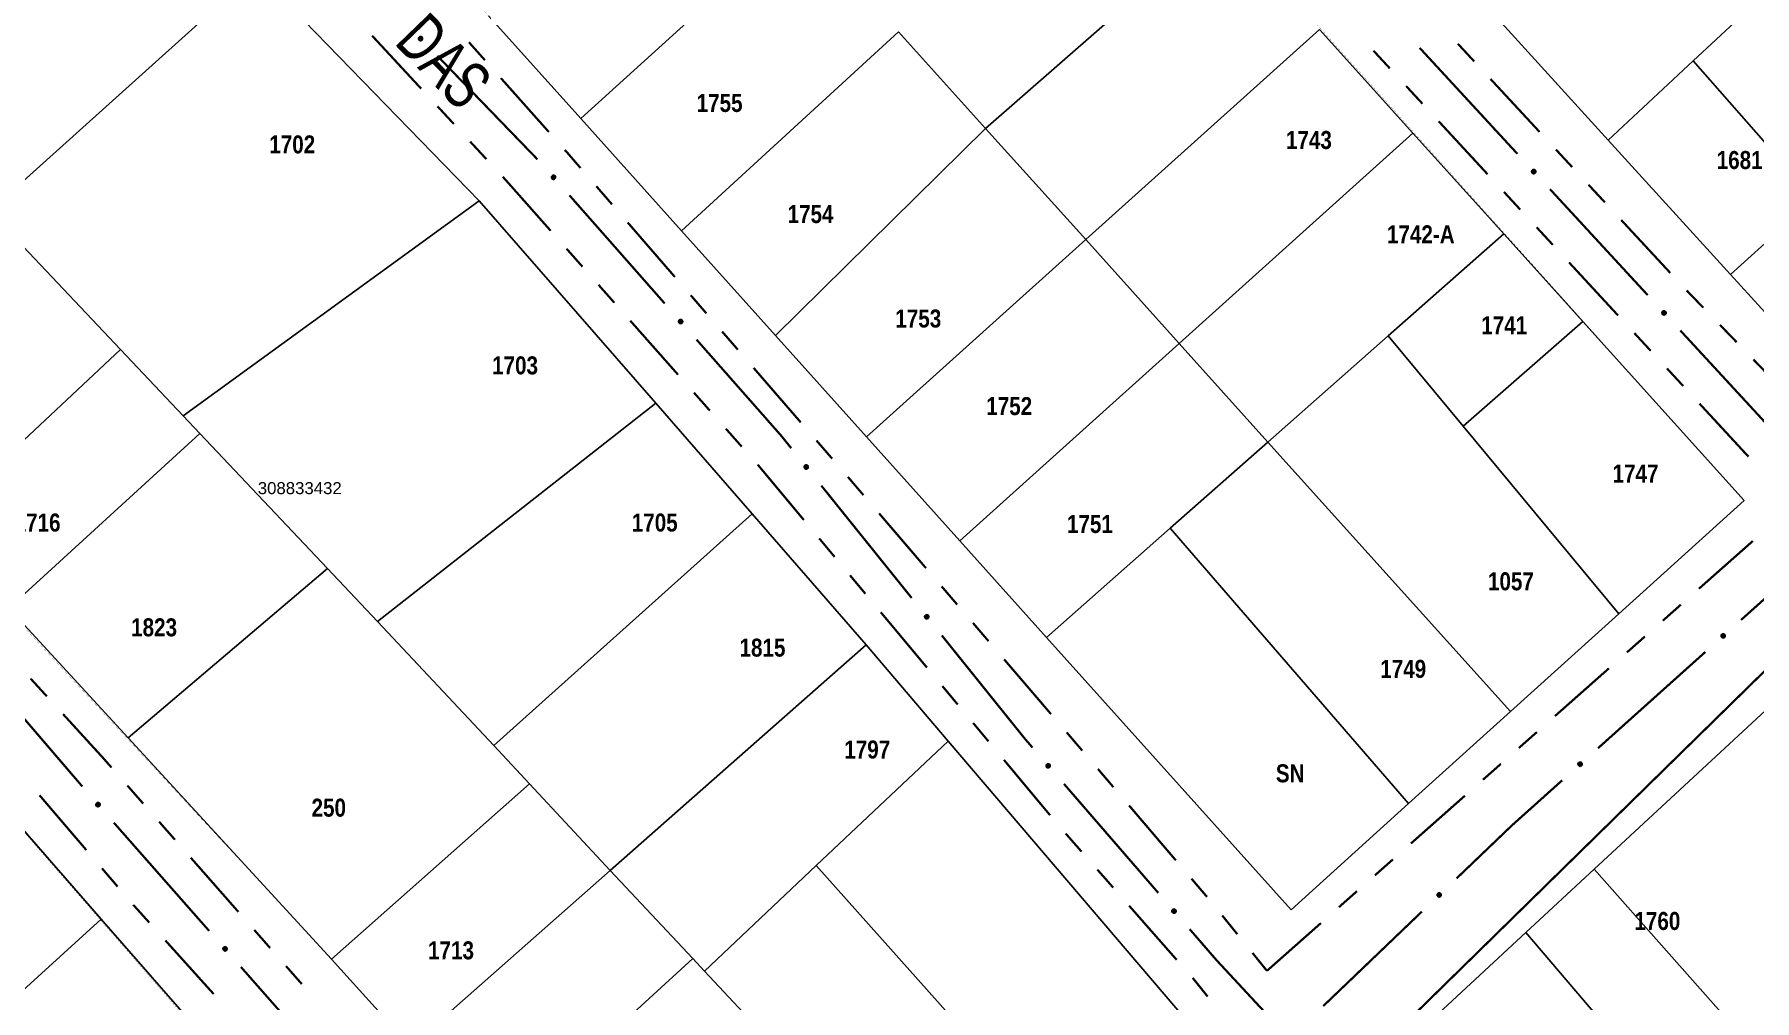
# Model space of a CAD drawing. Extents: x 201549 to 203722, y 4857623 to 4859778.
# Drawn here: x 203104.1 to 203247.3, y 4858445.6 to 4858526 of the extents above; entities that cross this region are included whole.
import ezdxf
from ezdxf.enums import TextEntityAlignment as Align

# ---------------------------------------------------------------- set-up
doc = ezdxf.new("R2010")
doc.units = 0
doc.header["$LTSCALE"] = 1.5
doc.header["$MEASUREMENT"] = 0
for name, color, linetype in [('CD-MALHA-LOTES', 40, 'CONTINUOUS'), ('CD_TXT_QUADRA', 1, 'CONTINUOUS'), ('RU-QUADRAS', 6, 'CONTINUOUS'), ('SV-EIXO-RUA-N-PAV', 6, 'CONTINUOUS'), ('SV-RUA-NAO-PAV-S-GUIA-C-GUIA', 7, 'CONTINUOUS'), ('SV-TXT-RUA-N-PAV-S-GUIA-C-GUIA', 7, 'CONTINUOUS'), ('Th_NmrPort', 1, 'CONTINUOUS')]:
    doc.layers.add(name, color=color, linetype=linetype)
doc.styles.add('ARIAL', font='ARIAL.TTF')
doc.styles.add('MONOTXT', font='ARIAL.TTF', dxfattribs={"height": 0.2})
doc.styles.get("Standard").update_dxf_attribs({"font": 'swisscbo.ttf'})

msp = doc.modelspace()

# ---------------------------------------------------------------- linework, layer by layer
at = {"layer": 'CD-MALHA-LOTES', "linetype": 'Continuous'}
for p, q in [((203149.61, 4858519.03), (203167.76, 4858535.49)), ((203203, 4858535.42), (203183.31, 4858518.21)), ((203219.27, 4858534.75), (203235.15, 4858517.24)), ((203242.23, 4858523.83), (203252.58, 4858533.47)), ((203122.59, 4858531.27), (203100.4, 4858511.33)), ((203141.14, 4858512.19), (203122.59, 4858531.27)), ((203141.94, 4858527.57), (203149.61, 4858519.03)), ((203176.06, 4858526.26), (203157.99, 4858509.69)), ((203176.06, 4858526.26), (203183.31, 4858518.21)), ((203211.1, 4858526.45), (203191.65, 4858508.95)), ((203218.88, 4858517.82), (203211.1, 4858526.45)), ((203235.15, 4858517.24), (203242.23, 4858523.83)), ((203242.23, 4858523.83), (203252.3, 4858512.34)), ((203157.99, 4858509.69), (203149.61, 4858519.03)), ((203165.83, 4858500.97), (203183.31, 4858518.21)), ((203183.31, 4858518.21), (203191.65, 4858508.95)), ((203218.88, 4858517.82), (203199.42, 4858500.32)), ((203226.45, 4858509.44), (203218.88, 4858517.82)), ((203235.15, 4858517.24), (203245.32, 4858506.06)), ((203116.52, 4858494.28), (203141.14, 4858512.19)), ((203155.86, 4858495.33), (203141.14, 4858512.19)), ((203245.32, 4858506.06), (203252.3, 4858512.34)), ((203111.28, 4858499.82), (203102.24, 4858509.38)), ((203157.99, 4858509.69), (203165.83, 4858500.97)), ((203226.45, 4858509.44), (203216.82, 4858500.95)), ((203233.03, 4858502.14), (203226.45, 4858509.44)), ((203173.4, 4858492.53), (203191.65, 4858508.95)), ((203191.65, 4858508.95), (203199.42, 4858500.32)), ((203245.32, 4858506.06), (203256.21, 4858494.08)), ((203233.03, 4858502.14), (203223.07, 4858493.42)), ((203246.47, 4858487.25), (203233.03, 4858502.14)), ((203165.83, 4858500.97), (203173.4, 4858492.53)), ((203216.82, 4858500.95), (203206.81, 4858492.11)), ((203223.07, 4858493.42), (203216.82, 4858500.95)), ((203095.68, 4858485.17), (203111.28, 4858499.82)), ((203111.28, 4858499.82), (203116.52, 4858494.28)), ((203181.16, 4858483.89), (203199.42, 4858500.32)), ((203199.42, 4858500.32), (203206.81, 4858492.11)), ((203132.7, 4858477.17), (203155.86, 4858495.33)), ((203163.87, 4858486.13), (203155.86, 4858495.33)), ((203117.91, 4858492.81), (203116.52, 4858494.28)), ((203236.03, 4858477.82), (203223.07, 4858493.42)), ((203102, 4858478.29), (203117.91, 4858492.81)), ((203128.52, 4858481.59), (203117.91, 4858492.81)), ((203173.4, 4858492.53), (203181.16, 4858483.89)), ((203206.81, 4858492.11), (203198.67, 4858484.93)), ((203206.81, 4858492.11), (203227.01, 4858469.68)), ((203142.36, 4858466.84), (203163.87, 4858486.13)), ((203173.36, 4858475.23), (203163.87, 4858486.13)), ((203236.03, 4858477.82), (203246.47, 4858487.25)), ((203198.67, 4858484.93), (203188.38, 4858475.85)), ((203218.53, 4858462.02), (203198.67, 4858484.93)), ((203188.38, 4858475.85), (203181.16, 4858483.89)), ((203111.92, 4858467.5), (203128.52, 4858481.59)), ((203128.52, 4858481.59), (203132.7, 4858477.17)), ((203102, 4858478.29), (203111.92, 4858467.5)), ((203227.01, 4858469.68), (203236.03, 4858477.82)), ((203132.7, 4858477.17), (203142.36, 4858466.84)), ((203255.4, 4858476.42), (203233.99, 4858456.57)), ((203173.36, 4858475.23), (203152.07, 4858456.46)), ((203180.19, 4858467.22), (203173.36, 4858475.23)), ((203188.38, 4858475.85), (203208.74, 4858453.18)), ((203218.53, 4858462.02), (203227.01, 4858469.68)), ((203111.92, 4858467.5), (203128.87, 4858449.07)), ((203145.33, 4858463.67), (203142.36, 4858466.84)), ((203169.22, 4858456.86), (203180.19, 4858467.22)), ((203200.12, 4858443.88), (203180.19, 4858467.22)), ((203128.87, 4858449.07), (203145.33, 4858463.67)), ((203152.07, 4858456.46), (203145.33, 4858463.67)), ((203208.74, 4858453.18), (203218.53, 4858462.02)), ((203109.69, 4858452.41), (203102.01, 4858461.22)), ((203135.43, 4858441.8), (203152.07, 4858456.46)), ((203158.93, 4858449.12), (203152.07, 4858456.46)), ((203159.92, 4858448.07), (203169.22, 4858456.86)), ((203169.22, 4858456.86), (203188.93, 4858434.8)), ((203233.99, 4858456.57), (203228.3, 4858451.3)), ((203251.89, 4858436.35), (203233.99, 4858456.57)), ((203086.24, 4858431.06), (203109.69, 4858452.41)), ((203118.17, 4858442.68), (203109.69, 4858452.41)), ((203228.3, 4858451.3), (203219.1, 4858442.77)), ((203245.9, 4858430.63), (203228.3, 4858451.3)), ((203128.87, 4858449.07), (203135.43, 4858441.8)), ((203142.43, 4858434.02), (203158.93, 4858449.12)), ((203158.93, 4858449.12), (203159.92, 4858448.07)), ((203159.92, 4858448.07), (203179.48, 4858427.14))]:
    msp.add_line(p, q, dxfattribs=at)
at = {"layer": 'RU-QUADRAS', "linetype": 'Continuous'}
for points in [[(203150.34, 4858610.52, 0.01, 0.01, 0), (203187.25, 4858643.73, 0.01, 0.01, 0.007748046), (203292.74, 4858529.02, 0.01, 0.01, 0), (203256.21, 4858494.08, 0.01, 0.01, 0)], [(203105.37, 4858568.29, 0.01, 0.01, 0), (203141.71, 4858602.29, 0.01, 0.01, -0.0052513798), (203246.47, 4858487.25, 0.01, 0.01, 0), (203208.74, 4858453.18, 0.01, 0.01, 0)], [(203058.05, 4858526.65, 0.01, 0.01, 0), (203094.51, 4858560.16, 0.01, 0.01, 0), (203141.14, 4858512.19, 0.01, 0.01, -0.0052072829), (203200.12, 4858443.88, 0.01, 0.01, 0), (203161.65, 4858412.69, 0.01, 0.01, 0), (203128.87, 4858449.07, 0.01, 0.01, -0.005920887)], [(203038.36, 4858451.22, 0.01, 0.01, 0), (203072.66, 4858494.9, 0.01, 0.01, 0), (203149.94, 4858405.89, 0.01, 0.01, 0), (203181.6, 4858370.1, 0.01, 0.01, 0), (203234.22, 4858308.78, 0.01, 0.01, 0), (203268.98, 4858273.06, 0.01, 0.01, 0), (203241.17, 4858250.31, 0.01, 0.01, 0), (203220.67, 4858235.91, 0.01, 0.01, 0), (203199.01, 4858270.13, 0.01, 0.01, 0.0190407204), (203180.03, 4858291.28, 0.01, 0.01, 0.0257327333), (203149.65, 4858320.19, 0.01, 0.01, 0), (203093.49, 4858367.66, 0.01, 0.01, 0), (203086.45, 4858377.49, 0.01, 0.01, 0.0075959134)], [(203219.1, 4858442.77, 0.01, 0.01, 0), (203255.4, 4858476.42, 0.01, 0.01, 0), (203366.89, 4858355.33, 0.01, 0.01, 0), (203333.46, 4858326.67, 0.01, 0.01, 0), (203327.78, 4858322.16, 0.01, 0.01, 0), (203323.27, 4858326.67, 0.01, 0.01, 0), (203268.35, 4858387.21, 0.01, 0.01, 0)]]:
    msp.add_lwpolyline(points, format="xyseb", close=True, dxfattribs=at)
at = {"layer": 'SV-EIXO-RUA-N-PAV'}
for points in [[(203136.29594, 4858525.511232), (203136.247032, 4858525.511349), (203136.205021, 4858525.521451), (203136.172408, 4858525.539962), (203136.147853, 4858525.563834), (203136.125484, 4858525.591085), (203136.108992, 4858525.623537), (203136.098666, 4858525.663608), (203136.09844, 4858525.712671), (203136.111617, 4858525.755026), (203136.128054, 4858525.787971), (203136.151472, 4858525.815008), (203136.17831, 4858525.836296), (203136.212584, 4858525.852311), (203136.253295, 4858525.862379), (203136.302635, 4858525.861413), (203136.343753, 4858525.851226), (203136.374828, 4858525.832494), (203136.40186, 4858525.808779), (203136.424365, 4858525.780683), (203136.44037, 4858525.748735), (203136.450432, 4858525.707728), (203136.448833, 4858525.659042), (203136.439142, 4858525.617916), (203136.420851, 4858525.586586), (203136.396904, 4858525.560498), (203136.369843, 4858525.537729), (203136.337913, 4858525.519793), (203136.29594, 4858525.511232)], [(203228.962706, 4858514.438609), (203228.913814, 4858514.439882), (203228.872055, 4858514.450974), (203228.839888, 4858514.47025), (203228.815904, 4858514.494696), (203228.794185, 4858514.522469), (203228.778465, 4858514.5553), (203228.769089, 4858514.595605), (203228.770022, 4858514.644659), (203228.784196, 4858514.686691), (203228.801407, 4858514.719238), (203228.825458, 4858514.745714), (203228.852791, 4858514.766362), (203228.887435, 4858514.781563), (203228.928372, 4858514.790666), (203228.977675, 4858514.788534), (203229.018541, 4858514.777379), (203229.049165, 4858514.757917), (203229.075629, 4858514.73357), (203229.097463, 4858514.70495), (203229.112708, 4858514.672633), (203229.121799, 4858514.631399), (203229.11905, 4858514.582764), (203229.108389, 4858514.541879), (203229.089363, 4858514.51099), (203229.064806, 4858514.485475), (203229.037215, 4858514.463352), (203229.00487, 4858514.446176), (203228.962706, 4858514.438609)], [(203147.357809, 4858513.96057), (203147.308959, 4858513.96296), (203147.267464, 4858513.975004), (203147.235746, 4858513.995011), (203147.212328, 4858514.019999), (203147.191249, 4858514.048261), (203147.176283, 4858514.081443), (203147.167831, 4858514.121952), (203147.169886, 4858514.170972), (203147.185018, 4858514.212669), (203147.202968, 4858514.244814), (203147.227618, 4858514.270733), (203147.255416, 4858514.29075), (203147.290398, 4858514.305155), (203147.331533, 4858514.31332), (203147.380775, 4858514.310061), (203147.421374, 4858514.297974), (203147.451545, 4858514.277818), (203147.477446, 4858514.252872), (203147.49862, 4858514.22376), (203147.513123, 4858514.191103), (203147.521268, 4858514.149672), (203147.517408, 4858514.101113), (203147.505815, 4858514.060482), (203147.486087, 4858514.030036), (203147.460953, 4858514.00509), (203147.432864, 4858513.983603), (203147.400134, 4858513.967171), (203147.357809, 4858513.96057)], [(203157.935891, 4858501.956229), (203157.887041, 4858501.95862), (203157.845546, 4858501.970664), (203157.813828, 4858501.990671), (203157.790409, 4858502.015659), (203157.769331, 4858502.04392), (203157.754365, 4858502.077103), (203157.745913, 4858502.117611), (203157.747968, 4858502.166631), (203157.7631, 4858502.208328), (203157.78105, 4858502.240474), (203157.8057, 4858502.266393), (203157.833498, 4858502.28641), (203157.86848, 4858502.300815), (203157.909615, 4858502.30898), (203157.958857, 4858502.305721), (203157.999456, 4858502.293634), (203158.029627, 4858502.273477), (203158.055528, 4858502.248531), (203158.076702, 4858502.21942), (203158.091204, 4858502.186763), (203158.09935, 4858502.145332), (203158.09549, 4858502.096773), (203158.083897, 4858502.056142), (203158.064169, 4858502.025696), (203158.039035, 4858502.000749), (203158.010946, 4858501.979263), (203157.978216, 4858501.962831), (203157.935891, 4858501.956229)], [(203239.812489, 4858502.679263), (203239.763597, 4858502.680536), (203239.721838, 4858502.691629), (203239.689671, 4858502.710905), (203239.665687, 4858502.73535), (203239.643968, 4858502.763123), (203239.628248, 4858502.795955), (203239.618872, 4858502.836259), (203239.619805, 4858502.885313), (203239.633979, 4858502.927345), (203239.65119, 4858502.959893), (203239.675241, 4858502.986369), (203239.702574, 4858503.007016), (203239.737218, 4858503.022218), (203239.778155, 4858503.03132), (203239.827458, 4858503.029188), (203239.868324, 4858503.018033), (203239.898948, 4858502.998571), (203239.925412, 4858502.974224), (203239.947246, 4858502.945605), (203239.962491, 4858502.913287), (203239.971582, 4858502.872053), (203239.968833, 4858502.823419), (203239.958172, 4858502.782533), (203239.939146, 4858502.751644), (203239.914589, 4858502.72613), (203239.886998, 4858502.704007), (203239.854653, 4858502.68683), (203239.812489, 4858502.679263)], [(203168.390451, 4858489.854331), (203168.341757, 4858489.858911), (203168.300844, 4858489.872804), (203168.270056, 4858489.894214), (203168.247782, 4858489.920227), (203168.227992, 4858489.949406), (203168.214531, 4858489.983227), (203168.207905, 4858490.024073), (203168.212157, 4858490.072952), (203168.229144, 4858490.113928), (203168.248518, 4858490.145235), (203168.274306, 4858490.170023), (203168.302974, 4858490.188772), (203168.338568, 4858490.201594), (203168.380027, 4858490.207904), (203168.429073, 4858490.20244), (203168.46909, 4858490.188544), (203168.498326, 4858490.167054), (203168.523081, 4858490.140971), (203168.542928, 4858490.110939), (203168.555951, 4858490.077664), (203168.562229, 4858490.035909), (203168.556194, 4858489.987572), (203168.54279, 4858489.947502), (203168.521716, 4858489.917972), (203168.495489, 4858489.894178), (203168.466464, 4858489.873974), (203168.43303, 4858489.859026), (203168.390451, 4858489.854331)], [(203178.41932, 4858477.387504), (203178.370627, 4858477.392084), (203178.329714, 4858477.405977), (203178.298925, 4858477.427387), (203178.276652, 4858477.4534), (203178.256862, 4858477.482579), (203178.243401, 4858477.5164), (203178.236775, 4858477.557246), (203178.241026, 4858477.606125), (203178.258013, 4858477.647101), (203178.277388, 4858477.678408), (203178.303176, 4858477.703196), (203178.331844, 4858477.721946), (203178.367437, 4858477.734767), (203178.408897, 4858477.741078), (203178.457943, 4858477.735613), (203178.497959, 4858477.721717), (203178.527195, 4858477.700227), (203178.551951, 4858477.674144), (203178.571797, 4858477.644112), (203178.58482, 4858477.610837), (203178.591099, 4858477.569082), (203178.585064, 4858477.520745), (203178.57166, 4858477.480675), (203178.550586, 4858477.451145), (203178.524358, 4858477.427351), (203178.495333, 4858477.407147), (203178.461899, 4858477.392199), (203178.41932, 4858477.387504)], [(203244.541806, 4858475.956766), (203244.543779, 4858476.005635), (203244.555469, 4858476.047231), (203244.575204, 4858476.079119), (203244.59999, 4858476.10275), (203244.628071, 4858476.124069), (203244.661125, 4858476.139317), (203244.701559, 4858476.148115), (203244.750595, 4858476.146479), (203244.79242, 4858476.131704), (203244.824717, 4858476.114029), (203244.850846, 4858476.089601), (203244.8711, 4858476.061975), (203244.885803, 4858476.027117), (203244.894319, 4858475.986054), (203244.891481, 4858475.936786), (203244.879741, 4858475.896084), (203244.859843, 4858475.865743), (203244.835119, 4858475.83963), (203244.80619, 4858475.818208), (203244.773657, 4858475.803427), (203244.732297, 4858475.794928), (203244.683707, 4858475.798373), (203244.642979, 4858475.809619), (203244.612365, 4858475.829086), (203244.587205, 4858475.854005), (203244.565479, 4858475.88191), (203244.548768, 4858475.914498), (203244.541806, 4858475.956766)], [(203188.536352, 4858464.989077), (203188.487525, 4858464.991892), (203188.446136, 4858465.004297), (203188.414593, 4858465.024579), (203188.391393, 4858465.049769), (203188.370561, 4858465.078213), (203188.355885, 4858465.111525), (203188.347786, 4858465.152105), (203188.350266, 4858465.201105), (203188.36576, 4858465.242669), (203188.38399, 4858465.274657), (203188.408864, 4858465.300361), (203188.436835, 4858465.320135), (203188.471941, 4858465.334236), (203188.513146, 4858465.342042), (203188.562357, 4858465.338355), (203188.60285, 4858465.325916), (203188.632844, 4858465.305497), (203188.658527, 4858465.280327), (203188.679447, 4858465.251033), (203188.693665, 4858465.21825), (203188.70145, 4858465.17675), (203188.697167, 4858465.128227), (203188.685222, 4858465.087698), (203188.66523, 4858465.057425), (203188.63988, 4858465.032698), (203188.611605, 4858465.011456), (203188.578734, 4858464.99531), (203188.536352, 4858464.989077)], [(203232.62825, 4858465.276542), (203232.630223, 4858465.325411), (203232.641913, 4858465.367007), (203232.661647, 4858465.398895), (203232.686434, 4858465.422526), (203232.714515, 4858465.443845), (203232.747569, 4858465.459093), (203232.788003, 4858465.467891), (203232.837039, 4858465.466255), (203232.878864, 4858465.45148), (203232.911161, 4858465.433805), (203232.93729, 4858465.409377), (203232.957544, 4858465.381751), (203232.972247, 4858465.346893), (203232.980763, 4858465.30583), (203232.977925, 4858465.256562), (203232.966185, 4858465.215861), (203232.946287, 4858465.185519), (203232.921563, 4858465.159406), (203232.892634, 4858465.137984), (203232.860101, 4858465.123203), (203232.818741, 4858465.114704), (203232.770151, 4858465.118149), (203232.729423, 4858465.129395), (203232.698809, 4858465.148862), (203232.673649, 4858465.173781), (203232.651923, 4858465.201686), (203232.635212, 4858465.234274), (203232.62825, 4858465.276542)], [(203109.406294, 4858462.105761), (203109.455143, 4858462.103364), (203109.496637, 4858462.091314), (203109.528352, 4858462.071304), (203109.551767, 4858462.046313), (203109.572842, 4858462.018048), (203109.587803, 4858461.984864), (203109.59625, 4858461.944354), (203109.594189, 4858461.895334), (203109.579051, 4858461.85364), (203109.561096, 4858461.821497), (203109.536443, 4858461.795581), (203109.508643, 4858461.775567), (203109.473658, 4858461.761167), (203109.432522, 4858461.753008), (203109.383281, 4858461.756273), (203109.342683, 4858461.768365), (203109.312515, 4858461.788526), (203109.286618, 4858461.813475), (203109.265447, 4858461.842589), (203109.250949, 4858461.875249), (203109.242809, 4858461.916681), (203109.246676, 4858461.965239), (203109.258274, 4858462.005869), (203109.278006, 4858462.036312), (203109.303143, 4858462.061255), (203109.331235, 4858462.082738), (203109.363967, 4858462.099166), (203109.406294, 4858462.105761)], [(203199.009624, 4858452.893186), (203198.960796, 4858452.896001), (203198.919407, 4858452.908406), (203198.887865, 4858452.928687), (203198.864665, 4858452.953878), (203198.843833, 4858452.982322), (203198.829156, 4858453.015634), (203198.821057, 4858453.056214), (203198.823538, 4858453.105214), (203198.839032, 4858453.146778), (203198.857261, 4858453.178766), (203198.882135, 4858453.20447), (203198.910107, 4858453.224244), (203198.945213, 4858453.238345), (203198.986417, 4858453.246151), (203199.035628, 4858453.242464), (203199.076122, 4858453.230025), (203199.106116, 4858453.209606), (203199.131799, 4858453.184436), (203199.152719, 4858453.155142), (203199.166937, 4858453.122359), (203199.174722, 4858453.080859), (203199.170439, 4858453.032335), (203199.158493, 4858452.991807), (203199.138501, 4858452.961534), (203199.113152, 4858452.936807), (203199.084876, 4858452.915565), (203199.052005, 4858452.899418), (203199.009624, 4858452.893186)], [(203220.901148, 4858454.389753), (203220.901526, 4858454.43866), (203220.911851, 4858454.480616), (203220.930535, 4858454.513131), (203220.954537, 4858454.537558), (203220.981908, 4858454.559782), (203221.014446, 4858454.576101), (203221.054572, 4858454.586213), (203221.103635, 4858454.586179), (203221.14592, 4858454.572777), (203221.178777, 4858454.556165), (203221.205689, 4858454.532603), (203221.226833, 4858454.505652), (203221.242667, 4858454.471293), (203221.252517, 4858454.430529), (203221.251289, 4858454.381195), (203221.240884, 4858454.340132), (203221.221986, 4858454.309157), (203221.198127, 4858454.282251), (203221.169913, 4858454.259897), (203221.13788, 4858454.244062), (203221.096819, 4858454.234218), (203221.048143, 4858454.236076), (203221.007069, 4858454.245986), (203220.975836, 4858454.264444), (203220.949876, 4858454.288529), (203220.927252, 4858454.31571), (203220.909486, 4858454.347735), (203220.901148, 4858454.389753)], [(203119.982782, 4858450.100017), (203120.031632, 4858450.09762), (203120.073126, 4858450.085571), (203120.104841, 4858450.06556), (203120.128256, 4858450.040569), (203120.149331, 4858450.012304), (203120.164292, 4858449.97912), (203120.172738, 4858449.93861), (203120.170677, 4858449.889591), (203120.15554, 4858449.847896), (203120.137585, 4858449.815753), (203120.112932, 4858449.789837), (203120.085131, 4858449.769823), (203120.050147, 4858449.755423), (203120.009011, 4858449.747264), (203119.95977, 4858449.750529), (203119.919172, 4858449.762621), (203119.889004, 4858449.782782), (203119.863106, 4858449.807731), (203119.841936, 4858449.836845), (203119.827438, 4858449.869505), (203119.819298, 4858449.910937), (203119.823165, 4858449.959495), (203119.834763, 4858450.000125), (203119.854495, 4858450.030568), (203119.879632, 4858450.055511), (203119.907724, 4858450.076994), (203119.940456, 4858450.093422), (203119.982782, 4858450.100017)]]:
    msp.add_lwpolyline(points, close=True, dxfattribs=at)
for points in [[(203136.337913, 4858525.519793), (203136.09844, 4858525.712671)], [(203136.29594, 4858525.511232), (203136.098666, 4858525.663608)], [(203136.317634, 4858525.517367), (203136.102356, 4858525.686914)], [(203136.350691, 4858525.532259), (203136.107899, 4858525.730247)], [(203136.247032, 4858525.511349), (203136.108992, 4858525.623537)], [(203136.269302, 4858525.512378), (203136.109274, 4858525.63855)], [(203136.369843, 4858525.537729), (203136.111617, 4858525.755026)], [(203136.379953, 4858525.551074), (203136.122013, 4858525.766683)], [(203136.223059, 4858525.517004), (203136.124102, 4858525.601634)], [(203136.205021, 4858525.521451), (203136.125484, 4858525.591085)], [(203136.396904, 4858525.560498), (203136.128054, 4858525.787971)], [(203136.407381, 4858525.575709), (203136.142864, 4858525.802042)], [(203136.420851, 4858525.586586), (203136.151472, 4858525.815008)], [(203136.428136, 4858525.60528), (203136.16735, 4858525.823831)], [(203136.439142, 4858525.617916), (203136.17831, 4858525.836296)], [(203136.443199, 4858525.640735), (203136.199489, 4858525.841634)], [(203136.448833, 4858525.659042), (203136.212584, 4858525.852311)], [(203136.445864, 4858525.685081), (203136.235424, 4858525.855513)], [(203136.450432, 4858525.707728), (203136.253295, 4858525.862379)], [(203136.439862, 4858525.730535), (203136.283693, 4858525.856643)], [(203136.44037, 4858525.748735), (203136.302635, 4858525.861413)], [(203136.428893, 4858525.767387), (203136.328007, 4858525.852048)], [(203136.424365, 4858525.780683), (203136.343753, 4858525.851226)], [(203229.097088, 4858514.529507), (203228.841539, 4858514.75416)], [(203229.108389, 4858514.541879), (203228.852791, 4858514.766362)], [(203229.112984, 4858514.564596), (203228.874091, 4858514.771198)], [(203229.11905, 4858514.582764), (203228.887435, 4858514.781563)], [(203229.116697, 4858514.608866), (203228.910344, 4858514.784224)], [(203229.121799, 4858514.631399), (203228.928372, 4858514.790666)], [(203229.111771, 4858514.65445), (203228.958626, 4858514.784213)], [(203229.112708, 4858514.672633), (203228.977675, 4858514.788534)], [(203229.101676, 4858514.69155), (203229.002818, 4858514.778573)], [(203229.097463, 4858514.70495), (203229.018541, 4858514.777379)], [(203147.357809, 4858513.96057), (203147.167831, 4858514.121952)], [(203147.400134, 4858513.967171), (203147.169886, 4858514.170972)], [(203147.379765, 4858513.96569), (203147.1726, 4858514.145061)], [(203147.308959, 4858513.96296), (203147.176283, 4858514.081443)], [(203147.331253, 4858513.962953), (203147.177263, 4858514.096427)], [(203147.413478, 4858513.979029), (203147.180152, 4858514.18809)], [(203147.432864, 4858513.983603), (203147.185018, 4858514.212669)], [(203147.285275, 4858513.969724), (203147.190359, 4858514.058862)], [(203147.267464, 4858513.975004), (203147.191249, 4858514.048261)], [(203147.443583, 4858513.996464), (203147.195944, 4858514.22383)], [(203147.460953, 4858514.00509), (203147.202968, 4858514.244814)], [(203147.472127, 4858514.019797), (203147.218416, 4858514.258182)], [(203147.486087, 4858514.030036), (203147.227618, 4858514.270733)], [(203147.494234, 4858514.048371), (203147.243888, 4858514.278809)], [(203147.505815, 4858514.060482), (203147.255416, 4858514.29075)], [(203147.510928, 4858514.083088), (203147.276821, 4858514.295098)], [(203147.517408, 4858514.101113), (203147.290398, 4858514.305155)], [(203147.515652, 4858514.127262), (203147.313362, 4858514.307292)], [(203147.521268, 4858514.149672), (203147.331533, 4858514.31332)], [(203147.511769, 4858514.172946), (203147.361631, 4858514.306177)], [(203147.513123, 4858514.191103), (203147.380775, 4858514.310061)], [(203147.502525, 4858514.210268), (203147.405683, 4858514.299528)], [(203147.49862, 4858514.22376), (203147.421374, 4858514.297974)], [(203228.962706, 4858514.438609), (203228.769089, 4858514.595605)], [(203229.00487, 4858514.446176), (203228.770022, 4858514.644659)], [(203228.98454, 4858514.44423), (203228.773328, 4858514.618817)], [(203228.913814, 4858514.439882), (203228.778465, 4858514.5553)], [(203228.936103, 4858514.440384), (203228.779101, 4858514.570303)], [(203229.017939, 4858514.458336), (203228.779894, 4858514.662007)], [(203229.037215, 4858514.463352), (203228.784196, 4858514.686691)], [(203228.889982, 4858514.446102), (203228.793053, 4858514.533047)], [(203228.872055, 4858514.450974), (203228.794185, 4858514.522469)], [(203229.047637, 4858514.476454), (203228.794865, 4858514.698099)], [(203229.064806, 4858514.485475), (203228.801407, 4858514.719238)], [(203229.07564, 4858514.500435), (203228.816545, 4858514.732956)], [(203229.089363, 4858514.51099), (203228.825458, 4858514.745714)], [(203157.935891, 4858501.956229), (203157.745913, 4858502.117611)], [(203157.978216, 4858501.962831), (203157.747968, 4858502.166631)], [(203157.957847, 4858501.96135), (203157.750682, 4858502.140721)], [(203157.887041, 4858501.95862), (203157.754365, 4858502.077103)], [(203157.909335, 4858501.958613), (203157.755345, 4858502.092087)], [(203157.99156, 4858501.974689), (203157.758234, 4858502.183749)], [(203158.010946, 4858501.979263), (203157.7631, 4858502.208328)], [(203157.863357, 4858501.965384), (203157.768441, 4858502.054522)], [(203157.845546, 4858501.970664), (203157.769331, 4858502.04392)], [(203158.021665, 4858501.992123), (203157.774026, 4858502.21949)], [(203158.039035, 4858502.000749), (203157.78105, 4858502.240474)], [(203158.050208, 4858502.015457), (203157.796498, 4858502.253842)], [(203158.064169, 4858502.025696), (203157.8057, 4858502.266393)], [(203158.072316, 4858502.044031), (203157.82197, 4858502.274469)], [(203158.083897, 4858502.056142), (203157.833498, 4858502.28641)], [(203158.08901, 4858502.078748), (203157.854903, 4858502.290758)], [(203158.09549, 4858502.096773), (203157.86848, 4858502.300815)], [(203158.093734, 4858502.122922), (203157.891444, 4858502.302952)], [(203158.09935, 4858502.145332), (203157.909615, 4858502.30898)], [(203158.089851, 4858502.168606), (203157.939713, 4858502.301837)], [(203158.091204, 4858502.186763), (203157.958857, 4858502.305721)], [(203158.080607, 4858502.205927), (203157.983765, 4858502.295187)], [(203158.076702, 4858502.21942), (203157.999456, 4858502.293634)], [(203239.812489, 4858502.679263), (203239.618872, 4858502.836259)], [(203239.854653, 4858502.68683), (203239.619805, 4858502.885313)], [(203239.834323, 4858502.684884), (203239.623111, 4858502.859472)], [(203239.763597, 4858502.680536), (203239.628248, 4858502.795955)], [(203239.785886, 4858502.681039), (203239.628884, 4858502.810957)], [(203239.867722, 4858502.698991), (203239.629676, 4858502.902662)], [(203239.886998, 4858502.704007), (203239.633979, 4858502.927345)], [(203239.739765, 4858502.686757), (203239.642836, 4858502.773702)], [(203239.721838, 4858502.691629), (203239.643968, 4858502.763123)], [(203239.89742, 4858502.717109), (203239.644647, 4858502.938754)], [(203239.914589, 4858502.72613), (203239.65119, 4858502.959893)], [(203239.925423, 4858502.741089), (203239.666328, 4858502.97361)], [(203239.939146, 4858502.751644), (203239.675241, 4858502.986369)], [(203239.946871, 4858502.770161), (203239.691322, 4858502.994815)], [(203239.958172, 4858502.782533), (203239.702574, 4858503.007016)], [(203239.962767, 4858502.80525), (203239.723874, 4858503.011852)], [(203239.968833, 4858502.823419), (203239.737218, 4858503.022218)], [(203239.96648, 4858502.849521), (203239.760127, 4858503.024878)], [(203239.971582, 4858502.872053), (203239.778155, 4858503.03132)], [(203239.961554, 4858502.895104), (203239.808409, 4858503.024867)], [(203239.962491, 4858502.913287), (203239.827458, 4858503.029188)], [(203239.951459, 4858502.932205), (203239.852601, 4858503.019227)], [(203239.947246, 4858502.945605), (203239.868324, 4858503.018033)], [(203168.390451, 4858489.854331), (203168.207905, 4858490.024073)], [(203168.43303, 4858489.859026), (203168.212157, 4858490.072952)], [(203168.412614, 4858489.858461), (203168.213706, 4858490.046946)], [(203168.341757, 4858489.858911), (203168.214531, 4858489.983227)], [(203168.364028, 4858489.857903), (203168.216182, 4858489.998152)], [(203168.446892, 4858489.870274), (203168.22318, 4858490.089592)], [(203168.3184, 4858489.86673), (203168.227579, 4858489.960037)], [(203168.300844, 4858489.872804), (203168.227992, 4858489.949406)], [(203168.466464, 4858489.873974), (203168.229144, 4858490.113928)], [(203168.477749, 4858489.88634), (203168.24056, 4858490.124588)], [(203168.495489, 4858489.894178), (203168.248518, 4858490.145235)], [(203168.507311, 4858489.90837), (203168.26455, 4858490.157897)], [(203168.521716, 4858489.917972), (203168.274306, 4858490.170023)], [(203168.530677, 4858489.935923), (203168.290923, 4858490.17736)], [(203168.54279, 4858489.947502), (203168.302974, 4858490.188772)], [(203168.548913, 4858489.969856), (203168.324553, 4858490.192156)], [(203168.556194, 4858489.987572), (203168.338568, 4858490.201594)], [(203168.555613, 4858490.013774), (203168.361604, 4858490.202698)], [(203168.562229, 4858490.035909), (203168.380027, 4858490.207904)], [(203168.553784, 4858490.059586), (203168.409775, 4858490.199418)], [(203168.555951, 4858490.077664), (203168.429073, 4858490.20244)], [(203168.546224, 4858490.097285), (203168.453484, 4858490.190799)], [(203168.542928, 4858490.110939), (203168.46909, 4858490.188544)], [(203178.41932, 4858477.387504), (203178.236775, 4858477.557246)], [(203178.461899, 4858477.392199), (203178.241026, 4858477.606125)], [(203178.441484, 4858477.391634), (203178.242575, 4858477.580119)], [(203178.370627, 4858477.392084), (203178.243401, 4858477.5164)], [(203178.392898, 4858477.391076), (203178.245051, 4858477.531325)], [(203178.475762, 4858477.403447), (203178.252049, 4858477.622765)], [(203178.495333, 4858477.407147), (203178.258013, 4858477.647101)], [(203178.506618, 4858477.419513), (203178.269429, 4858477.657761)], [(203178.524358, 4858477.427351), (203178.277388, 4858477.678408)], [(203178.53618, 4858477.441543), (203178.29342, 4858477.69107)], [(203178.550586, 4858477.451145), (203178.303176, 4858477.703196)], [(203178.559547, 4858477.469096), (203178.319792, 4858477.710534)], [(203178.57166, 4858477.480675), (203178.331844, 4858477.721946)], [(203178.577782, 4858477.503029), (203178.353422, 4858477.725329)], [(203178.585064, 4858477.520745), (203178.367437, 4858477.734767)], [(203178.584483, 4858477.546947), (203178.390474, 4858477.735871)], [(203178.591099, 4858477.569082), (203178.408897, 4858477.741078)], [(203178.582654, 4858477.592759), (203178.438644, 4858477.732591)], [(203178.58482, 4858477.610837), (203178.457943, 4858477.735613)], [(203178.575093, 4858477.630458), (203178.482354, 4858477.723972)], [(203178.571797, 4858477.644112), (203178.497959, 4858477.721717)], [(203178.34727, 4858477.399903), (203178.256449, 4858477.49321)], [(203178.329714, 4858477.405977), (203178.256862, 4858477.482579)], [(203244.541806, 4858475.956766), (203244.701559, 4858476.148115)], [(203244.543779, 4858476.005635), (203244.661125, 4858476.139317)], [(203244.543962, 4858475.983341), (203244.676117, 4858476.138466)], [(203244.547113, 4858475.934854), (203244.724709, 4858476.143544)], [(203244.548768, 4858475.914498), (203244.750595, 4858476.146479)], [(203244.550341, 4858476.029376), (203244.638665, 4858476.125049)], [(203244.555469, 4858476.047231), (203244.628071, 4858476.124069)], [(203244.56074, 4858475.901256), (203244.7678, 4858476.13636)], [(203244.565479, 4858475.88191), (203244.79242, 4858476.131704)], [(203244.578431, 4858475.871302), (203244.803674, 4858476.120873)], [(203244.587205, 4858475.854005), (203244.824717, 4858476.114029)], [(203244.602008, 4858475.842958), (203244.838217, 4858476.098696)], [(203244.612365, 4858475.829086), (203244.850846, 4858476.089601)], [(203244.63077, 4858475.821096), (203244.859061, 4858476.0734)], [(203244.642979, 4858475.809619), (203244.8711, 4858476.061975)], [(203244.665628, 4858475.804699), (203244.87563, 4858476.040608)], [(203244.683707, 4858475.798373), (203244.885803, 4858476.027117)], [(203244.70984, 4858475.800353), (203244.888136, 4858476.004172)], [(203244.732297, 4858475.794928), (203244.894319, 4858475.986054)], [(203244.755489, 4858475.804625), (203244.887433, 4858475.955896)], [(203244.773657, 4858475.803427), (203244.891481, 4858475.936786)], [(203244.792731, 4858475.814188), (203244.88116, 4858475.911788)], [(203244.80619, 4858475.818208), (203244.879741, 4858475.896084)], [(203188.536352, 4858464.989077), (203188.347786, 4858465.152105)], [(203188.578734, 4858464.99531), (203188.350266, 4858465.201105)], [(203188.558352, 4858464.994006), (203188.352755, 4858465.175172)], [(203188.487525, 4858464.991892), (203188.355885, 4858465.111525)], [(203188.509818, 4858464.991691), (203188.356995, 4858465.1265)], [(203188.59218, 4858465.007051), (203188.360681, 4858465.218133)], [(203188.611605, 4858465.011456), (203188.36576, 4858465.242669)], [(203188.4639, 4858464.998862), (203188.369763, 4858465.088822)], [(203188.446136, 4858465.004297), (203188.370561, 4858465.078213)], [(203188.622435, 4858465.024223), (203188.376783, 4858465.253735)], [(203188.63988, 4858465.032698), (203188.38399, 4858465.274657)], [(203188.651181, 4858465.047308), (203188.399553, 4858465.28789)], [(203188.66523, 4858465.057425), (203188.408864, 4858465.300361)], [(203188.673536, 4858465.075689), (203188.425204, 4858465.308295)], [(203188.685222, 4858465.087698), (203188.436835, 4858465.320135)], [(203188.690531, 4858465.110259), (203188.458277, 4858465.324297)], [(203188.697167, 4858465.128227), (203188.471941, 4858465.334236)], [(203188.695639, 4858465.15439), (203188.494923, 4858465.336172)], [(203188.70145, 4858465.17675), (203188.513146, 4858465.342042)], [(203188.692154, 4858465.200106), (203188.54318, 4858465.334638)], [(203188.693665, 4858465.21825), (203188.562357, 4858465.338355)], [(203188.683235, 4858465.237507), (203188.587173, 4858465.327605)], [(203188.679447, 4858465.251033), (203188.60285, 4858465.325916)], [(203232.62825, 4858465.276542), (203232.788003, 4858465.467891)], [(203232.630223, 4858465.325411), (203232.747569, 4858465.459093)], [(203232.630406, 4858465.303118), (203232.762561, 4858465.458242)], [(203232.633557, 4858465.254631), (203232.811153, 4858465.46332)], [(203232.635212, 4858465.234274), (203232.837039, 4858465.466255)], [(203232.636784, 4858465.349152), (203232.725109, 4858465.444825)], [(203232.641913, 4858465.367007), (203232.714515, 4858465.443845)], [(203232.647184, 4858465.221033), (203232.854244, 4858465.456136)], [(203232.651923, 4858465.201686), (203232.878864, 4858465.45148)], [(203232.664875, 4858465.191078), (203232.890118, 4858465.44065)], [(203232.673649, 4858465.173781), (203232.911161, 4858465.433805)], [(203232.688452, 4858465.162734), (203232.924661, 4858465.418472)], [(203232.698809, 4858465.148862), (203232.93729, 4858465.409377)], [(203232.717214, 4858465.140872), (203232.945505, 4858465.393176)], [(203232.729423, 4858465.129395), (203232.957544, 4858465.381751)], [(203232.752072, 4858465.124475), (203232.962074, 4858465.360384)], [(203232.770151, 4858465.118149), (203232.972247, 4858465.346893)], [(203232.796284, 4858465.120129), (203232.97458, 4858465.323948)], [(203232.818741, 4858465.114704), (203232.980763, 4858465.30583)], [(203232.841933, 4858465.124401), (203232.973877, 4858465.275672)], [(203232.860101, 4858465.123203), (203232.977925, 4858465.256562)], [(203232.879175, 4858465.133964), (203232.967604, 4858465.231564)], [(203232.892634, 4858465.137984), (203232.966185, 4858465.215861)], [(203109.242809, 4858461.916681), (203109.432522, 4858461.753008)], [(203109.246676, 4858461.965239), (203109.473658, 4858461.761167)], [(203109.248429, 4858461.93909), (203109.450694, 4858461.759033)], [(203109.250949, 4858461.875249), (203109.383281, 4858461.756273)], [(203109.252305, 4858461.893405), (203109.402425, 4858461.760155)], [(203109.253158, 4858461.983263), (203109.487237, 4858461.771222)], [(203109.258274, 4858462.005869), (203109.508643, 4858461.775567)], [(203109.261544, 4858461.856083), (203109.358374, 4858461.76681)], [(203109.265447, 4858461.842589), (203109.342683, 4858461.768365)], [(203109.269857, 4858462.017978), (203109.520172, 4858461.787507)], [(203109.278006, 4858462.036312), (203109.536443, 4858461.795581)], [(203109.291968, 4858462.046549), (203109.545647, 4858461.808131)], [(203109.303143, 4858462.061255), (203109.561096, 4858461.821497)], [(203109.320515, 4858462.069879), (203109.568124, 4858461.84248)], [(203109.331235, 4858462.082738), (203109.579051, 4858461.85364)], [(203109.350622, 4858462.087309), (203109.583921, 4858461.878218)], [(203109.363967, 4858462.099166), (203109.594189, 4858461.895334)], [(203109.384337, 4858462.100644), (203109.591478, 4858461.921245)], [(203109.406294, 4858462.105761), (203109.59625, 4858461.944354)], [(203109.432849, 4858462.103374), (203109.586822, 4858461.96988)], [(203109.455143, 4858462.103364), (203109.587803, 4858461.984864)], [(203109.478826, 4858462.096597), (203109.57373, 4858462.007446)], [(203109.496637, 4858462.091314), (203109.572842, 4858462.018048)], [(203199.113152, 4858452.936807), (203198.857261, 4858453.178766)], [(203199.124452, 4858452.951417), (203198.872825, 4858453.191999)], [(203199.138501, 4858452.961534), (203198.882135, 4858453.20447)], [(203199.146807, 4858452.979797), (203198.898476, 4858453.212404)], [(203199.158493, 4858452.991807), (203198.910107, 4858453.224244)], [(203199.163803, 4858453.014368), (203198.931549, 4858453.228406)], [(203199.170439, 4858453.032335), (203198.945213, 4858453.238345)], [(203199.16891, 4858453.058499), (203198.968195, 4858453.240281)], [(203199.174722, 4858453.080859), (203198.986417, 4858453.246151)], [(203199.165426, 4858453.104215), (203199.016452, 4858453.238747)], [(203199.166937, 4858453.122359), (203199.035628, 4858453.242464)], [(203199.156506, 4858453.141615), (203199.060445, 4858453.231714)], [(203199.152719, 4858453.155142), (203199.076122, 4858453.230025)], [(203220.901148, 4858454.389753), (203221.054572, 4858454.586213)], [(203220.901526, 4858454.43866), (203221.014446, 4858454.576101)], [(203220.902436, 4858454.416385), (203221.029458, 4858454.575739)], [(203220.907168, 4858454.368027), (203221.077858, 4858454.5824)], [(203220.907309, 4858454.462603), (203220.992464, 4858454.561108)], [(203220.909486, 4858454.347735), (203221.103635, 4858454.586179)], [(203220.911851, 4858454.480616), (203220.981908, 4858454.559782)], [(203220.921884, 4858454.334891), (203221.121161, 4858454.576627)], [(203220.927252, 4858454.31571), (203221.14592, 4858454.572777)], [(203220.940543, 4858454.30553), (203221.157521, 4858454.562319)], [(203220.949876, 4858454.288529), (203221.178777, 4858454.556165)], [(203220.965032, 4858454.277971), (203221.192769, 4858454.54128)], [(203220.975836, 4858454.264444), (203221.205689, 4858454.532603)], [(203220.994492, 4858454.257059), (203221.214428, 4858454.516679)], [(203221.007069, 4858454.245986), (203221.226833, 4858454.505652)], [(203221.029866, 4858454.241808), (203221.232059, 4858454.484444)], [(203221.048143, 4858454.236076), (203221.242667, 4858454.471293)], [(203221.074197, 4858454.238907), (203221.245746, 4858454.448436)], [(203221.096819, 4858454.234218), (203221.252517, 4858454.430529)], [(203221.119683, 4858454.244666), (203221.24662, 4858454.400162)], [(203221.13788, 4858454.244062), (203221.251289, 4858454.381195)], [(203221.156592, 4858454.255439), (203221.241789, 4858454.355874)], [(203221.169913, 4858454.259897), (203221.240884, 4858454.340132)], [(203199.009624, 4858452.893186), (203198.821057, 4858453.056214)], [(203199.052005, 4858452.899418), (203198.823538, 4858453.105214)], [(203199.031624, 4858452.898115), (203198.826027, 4858453.079281)], [(203198.960796, 4858452.896001), (203198.829156, 4858453.015634)], [(203198.983089, 4858452.8958), (203198.830266, 4858453.030608)], [(203199.065451, 4858452.91116), (203198.833952, 4858453.122242)], [(203199.084876, 4858452.915565), (203198.839032, 4858453.146778)], [(203198.937172, 4858452.902971), (203198.843035, 4858452.992931)], [(203198.919407, 4858452.908406), (203198.843833, 4858452.982322)], [(203199.095707, 4858452.928332), (203198.850055, 4858453.157844)], [(203119.819298, 4858449.910937), (203120.009011, 4858449.747264)], [(203119.823165, 4858449.959495), (203120.050147, 4858449.755423)], [(203119.824917, 4858449.933346), (203120.027183, 4858449.753289)], [(203119.827438, 4858449.869505), (203119.95977, 4858449.750529)], [(203119.828793, 4858449.887661), (203119.978914, 4858449.754411)], [(203119.829647, 4858449.977519), (203120.063726, 4858449.765478)], [(203119.834763, 4858450.000125), (203120.085131, 4858449.769823)], [(203119.838033, 4858449.850339), (203119.934863, 4858449.761066)], [(203119.841936, 4858449.836845), (203119.919172, 4858449.762621)], [(203119.846346, 4858450.012234), (203120.09666, 4858449.781763)], [(203119.854495, 4858450.030568), (203120.112932, 4858449.789837)], [(203119.868457, 4858450.040805), (203120.122136, 4858449.802387)], [(203119.879632, 4858450.055511), (203120.137585, 4858449.815753)], [(203119.897003, 4858450.064135), (203120.144612, 4858449.836736)], [(203119.907724, 4858450.076994), (203120.15554, 4858449.847896)], [(203119.92711, 4858450.081565), (203120.160409, 4858449.872474)], [(203119.940456, 4858450.093422), (203120.170677, 4858449.889591)], [(203119.960825, 4858450.0949), (203120.167966, 4858449.915501)], [(203119.982782, 4858450.100017), (203120.172738, 4858449.93861)], [(203120.009338, 4858450.09763), (203120.16331, 4858449.964136)], [(203120.031632, 4858450.09762), (203120.164292, 4858449.97912)], [(203120.055315, 4858450.090853), (203120.150219, 4858450.001702)], [(203120.073126, 4858450.085571), (203120.149331, 4858450.012304)]]:
    msp.add_lwpolyline(points, dxfattribs=at)
at = {"layer": 'SV-EIXO-RUA-N-PAV', "const_width": 0.18}
for points in [[(203227.589957, 4858516.088773), (203219.452619, 4858524.908282)], [(203146.009236, 4858515.628844), (203137.665741, 4858524.253581)], [(203156.601229, 4858503.637349), (203148.667668, 4858512.640604)], [(203238.43974, 4858504.329427), (203230.302402, 4858513.148937)], [(203166.278758, 4858492.654984), (203159.24575, 4858500.636264)], [(203248.611172, 4858493.3053), (203241.152185, 4858501.389591)], [(203166.50575, 4858492.372812), (203166.278758, 4858492.654984)], [(203167.132555, 4858491.593635), (203166.50575, 4858492.372812)], [(203177.161424, 4858479.126808), (203169.639772, 4858488.476929)], [(203246.211465, 4858477.305737), (203255.146632, 4858485.315905)], [(203186.60199, 4858467.391298), (203179.668642, 4858476.010102)], [(203234.297909, 4858466.625513), (203243.233076, 4858474.635681)], [(203100.300945, 4858472.549063), (203108.115279, 4858463.442132)], [(203187.216363, 4858466.681741), (203186.60199, 4858467.391298)], [(203197.689635, 4858454.58585), (203189.834681, 4858463.657768)], [(203227.136171, 4858460.205183), (203231.31952, 4858463.955457)], [(203110.740732, 4858460.424465), (203118.673099, 4858451.420157)], [(203222.525897, 4858455.792492), (203226.860403, 4858459.941234)], [(203226.860403, 4858459.941234), (203227.136171, 4858460.205183)], [(203211.416544, 4858445.159255), (203219.636226, 4858453.026664)], [(203202.546183, 4858448.976878), (203200.307952, 4858451.561877)], [(203202.941293, 4858448.551375), (203202.546183, 4858448.976878)], [(203121.317221, 4858448.418721), (203125.944434, 4858443.166208)], [(203208.384902, 4858442.689027), (203202.941293, 4858448.551375)]]:
    msp.add_lwpolyline(points, dxfattribs=at)
at = {"layer": 'SV-RUA-NAO-PAV-S-GUIA-C-GUIA', "const_width": 0.18}
for points in [[(203132.245641, 4858525.918862), (203136.322724, 4858521.516886)], [(203140.300452, 4858525.38221), (203141.630483, 4858523.888551)], [(203222.630636, 4858525.253048), (203223.990486, 4858523.786484)], [(203216.963417, 4858523.207087), (203215.606112, 4858524.676006)], [(203142.960514, 4858522.394892), (203146.950608, 4858517.913915)], [(203225.350335, 4858522.319921), (203229.429885, 4858517.92023)], [(203219.678027, 4858520.269249), (203218.320722, 4858521.738168)], [(203137.681752, 4858520.04956), (203139.04078, 4858518.582235)], [(203225.107247, 4858514.393572), (203221.035332, 4858518.80033)], [(203140.399807, 4858517.11491), (203141.758835, 4858515.647584)], [(203148.280639, 4858516.420256), (203148.530928, 4858516.139175)], [(203148.530928, 4858516.139175), (203149.593849, 4858514.911825)], [(203230.789734, 4858516.453666), (203232.149584, 4858514.987103)], [(203143.117863, 4858514.180259), (203143.365979, 4858513.912371)], [(203143.365979, 4858513.912371), (203147.101388, 4858509.693557)], [(203150.903159, 4858513.399969), (203152.212469, 4858511.888114)], [(203233.509434, 4858513.520539), (203234.869283, 4858512.053975)], [(203227.821856, 4858511.455734), (203226.464551, 4858512.924653)], [(203153.521779, 4858510.376258), (203157.44971, 4858505.840692)], [(203236.229133, 4858510.587412), (203240.308682, 4858506.187721)], [(203230.536466, 4858508.517896), (203229.179161, 4858509.986815)], [(203148.427209, 4858508.196159), (203149.753029, 4858506.698762)], [(203235.965686, 4858502.642219), (203231.893771, 4858507.048977)], [(203151.07885, 4858505.201364), (203152.404671, 4858503.703967)], [(203241.673957, 4858504.726294), (203243.064144, 4858503.288456)], [(203158.75902, 4858504.328837), (203160.06833, 4858502.816981)], [(203153.730492, 4858502.206569), (203157.707954, 4858497.714377)], [(203244.454332, 4858501.850617), (203245.844519, 4858500.412779)], [(203161.37764, 4858501.305126), (203162.686951, 4858499.79327)], [(203238.680295, 4858499.704381), (203237.32299, 4858501.1733)], [(203247.234706, 4858498.97494), (203251.405268, 4858494.661425)], [(203163.996261, 4858498.281415), (203167.924191, 4858493.745849)], [(203241.394905, 4858496.766543), (203240.0376, 4858498.235462)], [(203159.033774, 4858496.216979), (203160.359595, 4858494.719581)], [(203246.824125, 4858490.890866), (203242.75221, 4858495.297623)], [(203161.685416, 4858493.222184), (203163.011237, 4858491.724786)], [(203169.233502, 4858492.233993), (203170.542812, 4858490.722138)], [(203164.337057, 4858490.227389), (203164.396907, 4858490.159794)], [(203164.396907, 4858490.159794), (203168.182514, 4858485.62174)], [(203171.846401, 4858489.205355), (203173.147652, 4858487.686557)], [(203174.448903, 4858486.167759), (203178.352656, 4858481.611367)], [(203169.46366, 4858484.085946), (203170.744807, 4858482.550151)], [(203242.69427, 4858479.895468), (203247.188914, 4858483.870159)], [(203172.025953, 4858481.014357), (203173.3071, 4858479.478563)], [(203339.131609, 4858326.671197), (203371.763694, 4858354.200298), (203344.458473, 4858383.999309), (203313.002973, 4858418.327643), (203255.626289, 4858480.35567), (203215.890655, 4858441.418667), (203268.52485, 4858383.219169), (203319.665292, 4858326.671365)], [(203179.653907, 4858480.092569), (203180.955158, 4858478.573772)], [(203174.588246, 4858477.942769), (203178.431686, 4858473.335387)], [(203239.69784, 4858477.245674), (203241.196055, 4858478.570571)], [(203182.256408, 4858477.054974), (203183.557659, 4858475.536177)], [(203236.70141, 4858474.59588), (203238.199625, 4858475.920777)], [(203184.85891, 4858474.017379), (203188.762663, 4858469.460986)], [(203230.708551, 4858469.296291), (203235.203195, 4858473.270983)], [(203105.163404, 4858470.938292), (203103.814362, 4858472.414803)], [(203179.712832, 4858471.799592), (203180.993979, 4858470.263798)], [(203109.840206, 4858465.819588), (203106.512447, 4858469.461781)], [(203182.275125, 4858468.728004), (203183.556272, 4858467.19221)], [(203190.063914, 4858467.942189), (203190.71454, 4858467.18279)], [(203227.712121, 4858466.646497), (203229.210336, 4858467.971394)], [(203190.71454, 4858467.18279), (203190.902062, 4858466.963917)], [(203190.902062, 4858466.963917), (203191.364014, 4858466.422407)], [(203109.884105, 4858465.769654), (203109.840206, 4858465.819588)], [(203110.54437, 4858465.018622), (203109.884105, 4858465.769654)], [(203184.837418, 4858465.656416), (203188.680858, 4858461.049033)], [(203192.66203, 4858464.900844), (203193.960046, 4858463.379281)], [(203224.715692, 4858463.996703), (203226.213906, 4858465.3216)], [(203113.185432, 4858462.014493), (203111.864901, 4858463.516557)], [(203108.44924, 4858458.150793), (203104.549784, 4858462.710863)], [(203195.258062, 4858461.857718), (203199.15211, 4858457.293028)], [(203218.722832, 4858458.697115), (203223.217477, 4858462.671806)], [(203115.826494, 4858459.010364), (203114.505963, 4858460.512428)], [(203189.97782, 4858459.526785), (203191.298421, 4858458.024782)], [(203121.108618, 4858453.002105), (203117.147025, 4858457.508299)], [(203111.048878, 4858455.110747), (203109.749059, 4858456.63077)], [(203192.619022, 4858456.522779), (203193.939624, 4858455.020777)], [(203215.726402, 4858456.047321), (203217.224617, 4858457.372218)], [(203200.450126, 4858455.771465), (203201.748142, 4858454.249902)], [(203212.729973, 4858453.397526), (203214.228188, 4858454.722424)], [(203113.691542, 4858452.108487), (203112.352102, 4858453.593714)], [(203195.260225, 4858453.518774), (203199.222029, 4858449.012766)], [(203203.014586, 4858452.702117), (203204.27203, 4858451.146857)], [(203206.737113, 4858448.097938), (203211.231758, 4858452.072629)], [(203119.049303, 4858446.167577), (203115.030982, 4858450.623259)], [(203123.74968, 4858449.997976), (203122.429149, 4858451.500041)], [(203205.529475, 4858449.591597), (203206.158197, 4858448.813966)], [(203206.158197, 4858448.813966), (203206.737113, 4858448.097938)], [(203126.390742, 4858446.993847), (203125.070211, 4858448.495912)], [(203200.542631, 4858447.510763), (203200.706186, 4858447.324742)], [(203200.706186, 4858447.324742), (203201.80084, 4858445.956424)]]:
    msp.add_lwpolyline(points, dxfattribs=at)

# ---------------------------------------------------------------- texts
at = {"layer": 'CD_TXT_QUADRA', "color": 7, "linetype": 'Continuous', "style": 'MONOTXT'}
msp.add_text('308833432', height=1, dxfattribs=at).set_placement((203122.72, 4858487.77))
at = {"layer": 'SV-TXT-RUA-N-PAV-S-GUIA-C-GUIA', "style": 'ARIAL', "width": 0.7}
msp.add_text('DAS', height=4, rotation=314, dxfattribs=at).set_placement((203133.999611, 4858525.30843))
at = {"layer": 'Th_NmrPort', "color": 1}
for s, p in [('1755', (203159.258554, 4858520.327271)), ('1702', (203123.678554, 4858516.877271)), ('1743', (203208.318554, 4858517.247271)), ('1681', (203244.178554, 4858515.577271)), ('1754', (203166.828554, 4858511.077271)), ('1742-A', (203216.728554, 4858509.397271)), ('1753', (203175.798554, 4858502.387271)), ('1741', (203224.578554, 4858501.827271)), ('1703', (203142.228554, 4858498.487271)), ('1752', (203183.368554, 4858495.097271)), ('1747', (203235.508554, 4858489.487271)), ('1716', (203102.478554, 4858485.407271)), ('1705', (203153.858554, 4858485.407271)), ('1751', (203190.088554, 4858485.287271)), ('1057', (203225.138554, 4858480.517271)), ('1823', (203112.178554, 4858476.687271)), ('1815', (203162.828554, 4858474.997271)), ('1749', (203216.168554, 4858473.227271)), ('1797', (203171.548554, 4858466.517271)), ('SN', (203207.478554, 4858464.537271)), ('250', (203127.198554, 4858461.677271)), ('1760', (203237.328554, 4858452.247271)), ('1713', (203136.898554, 4858449.807271))]:
    msp.add_text(s, height=1.5, dxfattribs=at).set_placement(p, align=Align.MIDDLE_LEFT)

doc.saveas('drawing.dxf')
